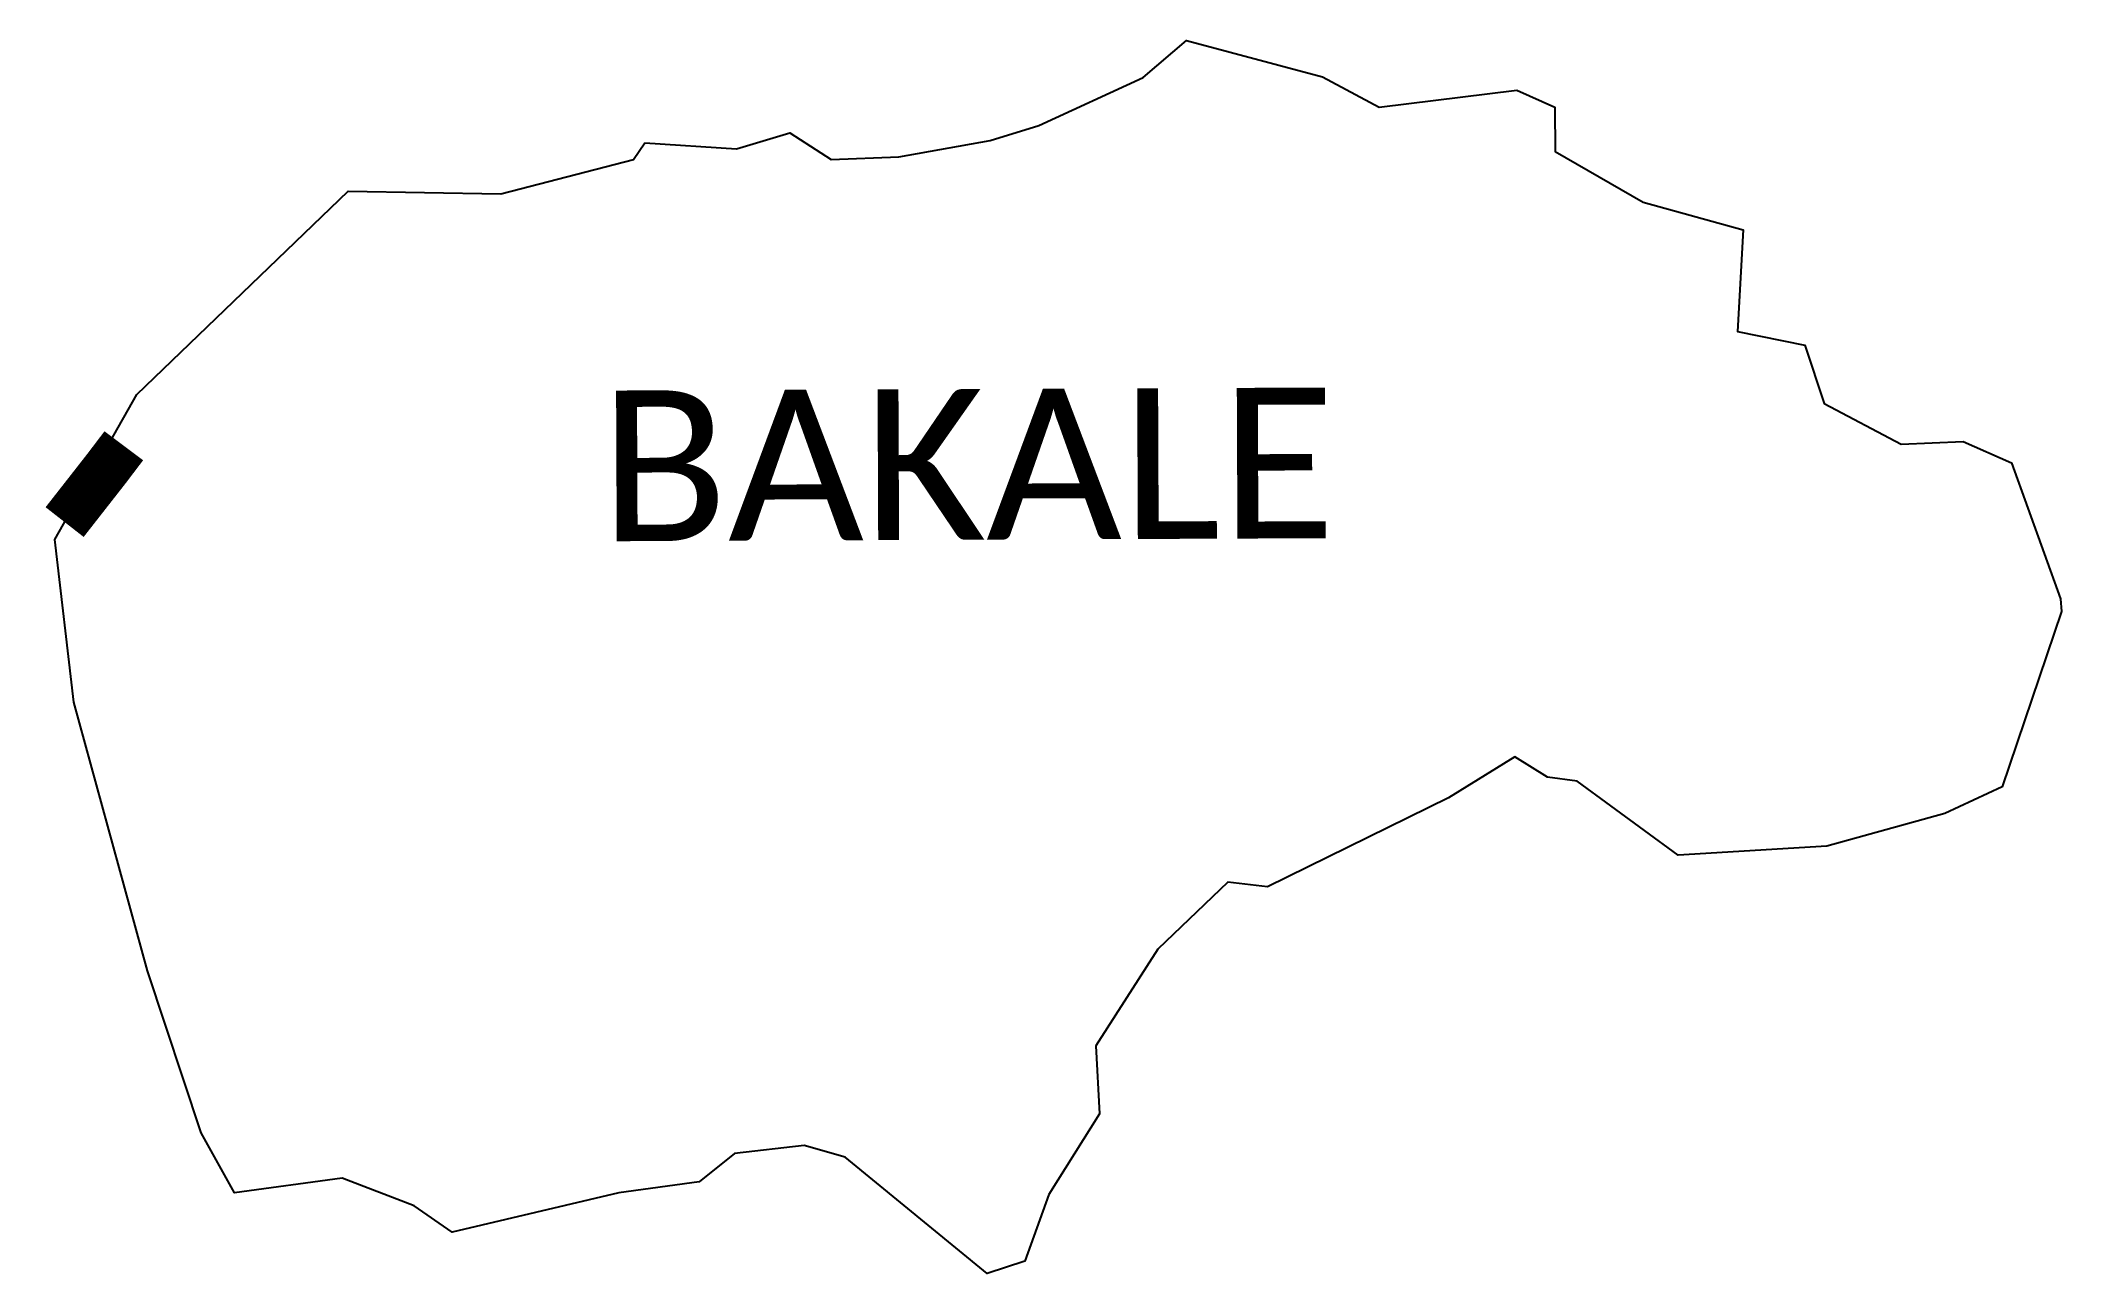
# Model space of a CAD drawing. Header units: metres. Extents: x 323349 to 325440, y 1832048 to 1833324.
import ezdxf

# ---------------------------------------------------------------- set-up
doc = ezdxf.new("R2010")
doc.units = ezdxf.units.M
doc.layers.add('NATURALLY PROTECTED', color=3, linetype='Continuous')
doc.layers.add('VILLAGE NAME', color=250, linetype='Continuous')
doc.styles.get("Standard").update_dxf_attribs({"font": 'simplex.shx'})

msp = doc.modelspace()

# ---------------------------------------------------------------- linework, layer by layer
at = {"color": 4, "flags": 128}
for points in [[(324069.3, 1833212.1), (324124.4, 1833228.7), (324167, 1833201.1), (324237.1, 1833203.8), (324331.7, 1833220.6), (324382, 1833236.1), (324489.9, 1833285.8), (324534.8, 1833324.4), (324675.5, 1833286.5), (324734.3, 1833255.3), (324876.5, 1833273), (324915.9, 1833255.2), (324916.2, 1833209.5), (325007.2, 1833156.9), (325110.9, 1833128.2), (325104.8, 1833022.9), (325174.7, 1833008.9), (325194.7, 1832948.6), (325274.3, 1832906.3), (325338.3, 1832909), (325388.3, 1832887.2), (325439.1, 1832746.4), (325440.2, 1832733), (325378.7, 1832551.5), (325319.5, 1832523.9), (325197.2, 1832490.3), (325043.4, 1832480.8), (324939.1, 1832557.6), (324908.4, 1832561.7), (324874.5, 1832582.8), (324805.8, 1832540.1), (324618.6, 1832448), (324577.7, 1832452.9), (324505, 1832383.4), (324441, 1832283.4), (324444.6, 1832213), (324392.2, 1832129.7), (324367.5, 1832060.5), (324328.4, 1832047.7), (324181.7, 1832168.4), (324139.1, 1832180.4), (324067, 1832171.9), (324030.6, 1832142.8), (323947.4, 1832131.4), (323775.1, 1832090.7), (323735.8, 1832117.7), (323661.1, 1832146.5), (323549.7, 1832131.4), (323515.2, 1832193.6), (323459.6, 1832361.3), (323383.6, 1832639.1), (323363.8, 1832807.6), (323448.6, 1832957.7), (323667.4, 1833168.4), (323825.2, 1833165.6), (323962.7, 1833200.9), (323974.4, 1833218.3)], [(323974.4, 1833218.3), (324069.3, 1833212.1)]]:
    msp.add_lwpolyline(points, dxfattribs=at)
at = {"layer": 'NATURALLY PROTECTED', "const_width": 50, "flags": 128}
msp.add_lwpolyline([(323435.2, 1832904.7), (323432.8, 1832901.5), (323417.4, 1832881.2), (323374, 1832825.7)], dxfattribs=at)

# ---------------------------------------------------------------- texts
at = {"layer": 'VILLAGE NAME', "insert": (323927.5, 1832961.8), "char_height": 155.989, "attachment_point": 1, "rotation": 0.2435}
msp.add_mtext_dynamic_manual_height_columns('{\\fCalibri|b0|i0|c0|p34;BAKALE}', width=1003.056, gutter_width=779.9, heights=[0], dxfattribs=at)

doc.saveas('drawing.dxf')
